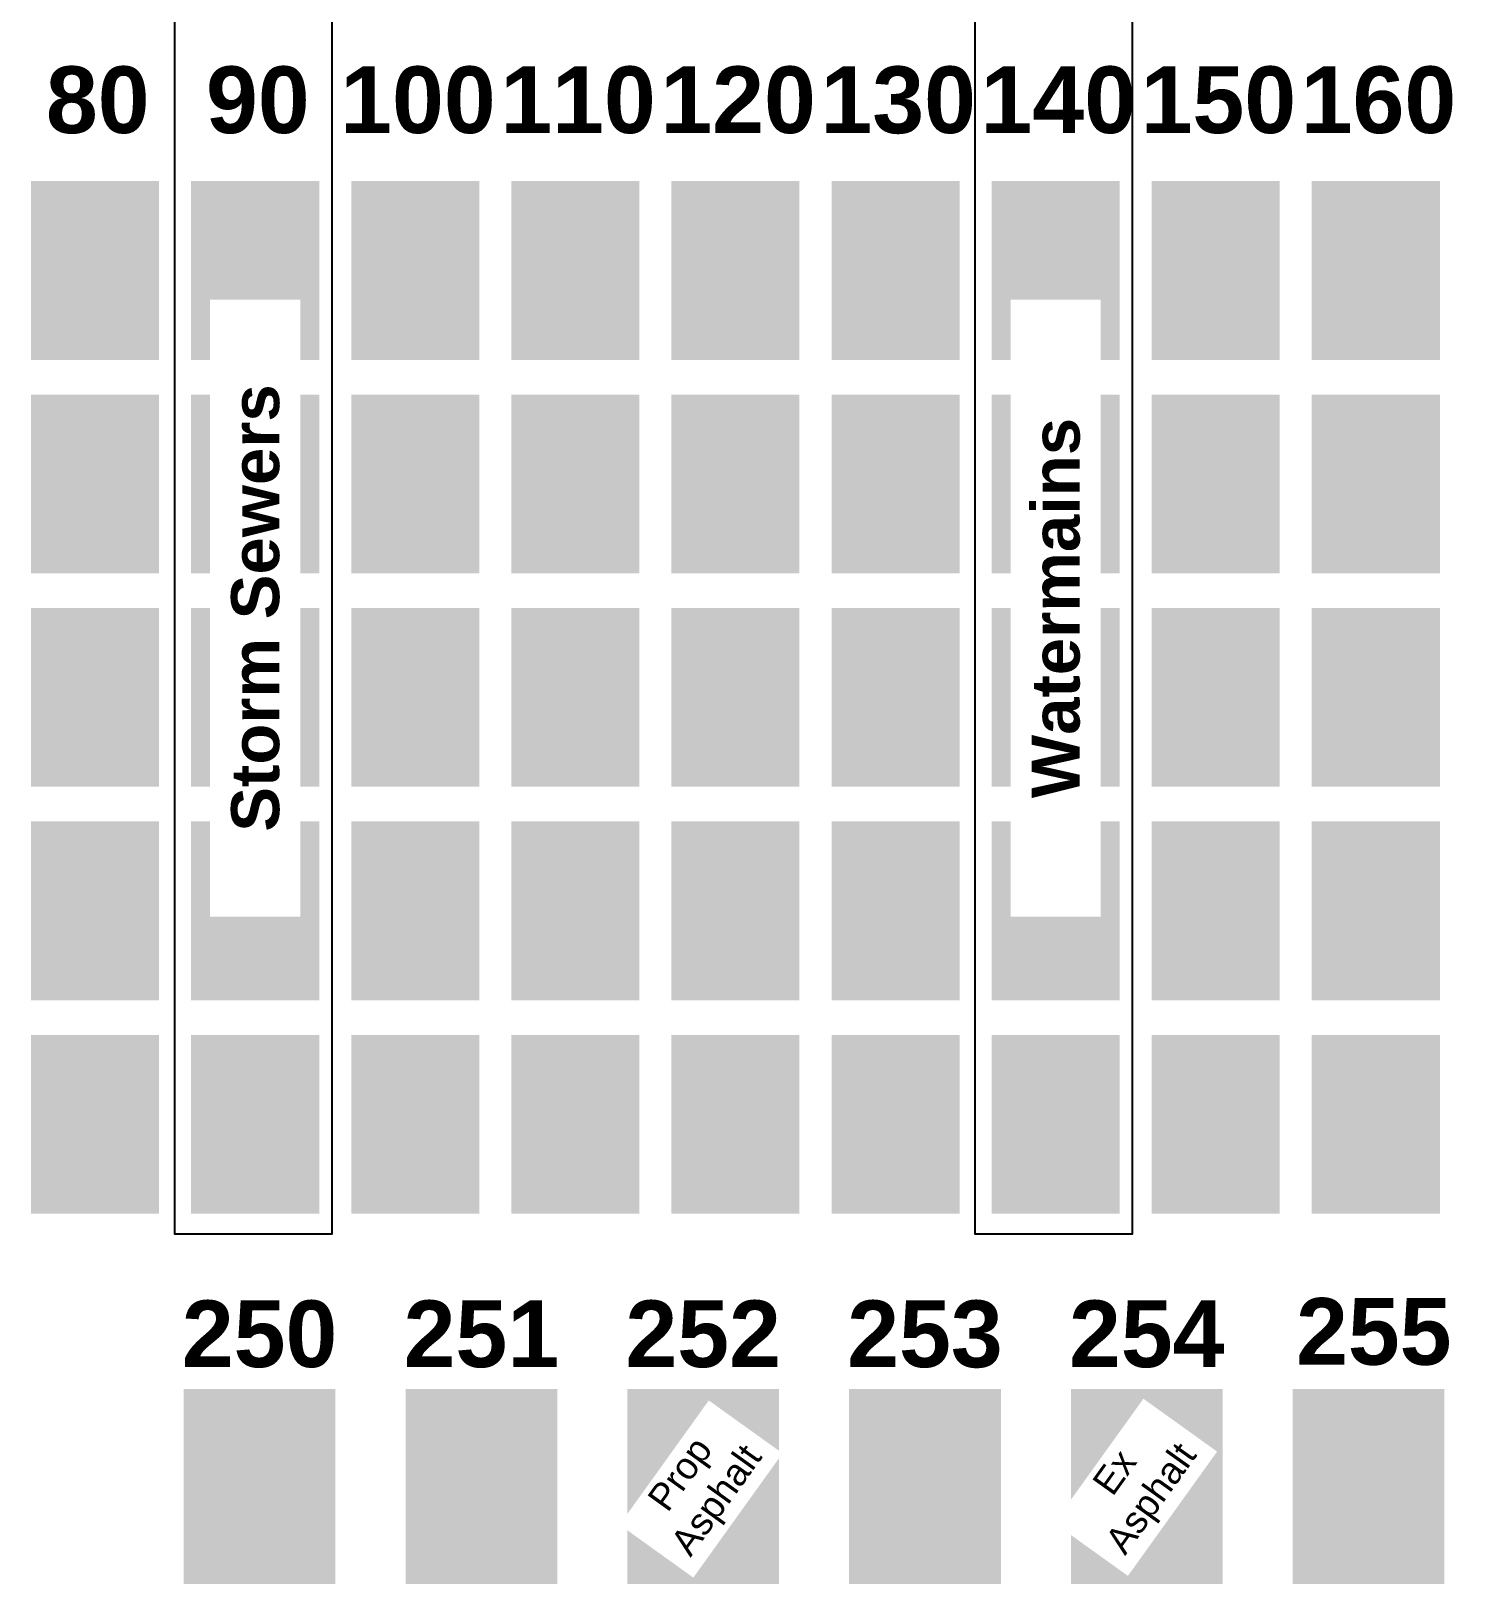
# Model space of a CAD drawing. Header units: inches. Extents: x -10 to 148, y -12 to 104.
# Drawn here: x 46 to 99.5, y -11.9 to 46.3 of the extents above; entities that cross this region are included whole.
import ezdxf
from ezdxf.enums import TextEntityAlignment as Align

# ---------------------------------------------------------------- set-up
doc = ezdxf.new("R2010")
doc.units = ezdxf.units.IN
doc.header["$MEASUREMENT"] = 0
for name, color, linetype in [('color blocks', 216, 'Continuous'), ('text', 216, 'Continuous'), ('text-half', 216, 'Continuous'), ('text-open-house', 212, 'Continuous')]:
    doc.layers.add(name, color=color, linetype=linetype)
doc.styles.get("Standard").update_dxf_attribs({"font": 'arialbd.ttf'})
doc.styles.add('style2', font='arial.ttf', dxfattribs={"height": 1})

# ---------------------------------------------------------------- blocks, each defined once
blk = doc.blocks.new('SWATCH')
at = {"color": 0}
blk.add_solid([(0, 0), (0, 6.7), (4.8, 0), (4.8, 6.7)], dxfattribs=at)

msp = doc.modelspace()

# ---------------------------------------------------------------- linework, layer by layer
at = {"layer": 'color blocks', "color": 250}
msp.add_solid([(51.72183828500644, -11.87787056367432), (51.72183828500644, -4.565370563674321), (57.40933828500644, -11.87787056367432), (57.40933828500644, -4.565370563674321)], dxfattribs=at)
at = {"layer": 'color blocks', "color": 251}
msp.add_solid([(60.03433828500644, -11.87787056367432), (60.03433828500644, -4.565370563674321), (65.72183828500644, -11.87787056367432), (65.72183828500644, -4.565370563674321)], dxfattribs=at)
at = {"layer": 'color blocks', "color": 252}
msp.add_solid([(68.34683828500644, -11.87787056367432), (68.34683828500644, -4.565370563674321), (74.03433828500644, -11.87787056367432), (74.03433828500644, -4.565370563674321)], dxfattribs=at)
at = {"layer": 'color blocks', "color": 253}
msp.add_solid([(76.65933828500644, -11.87787056367432), (76.65933828500644, -4.565370563674321), (82.34683828500644, -11.87787056367432), (82.34683828500644, -4.565370563674321)], dxfattribs=at)
at = {"layer": 'color blocks', "color": 254}
msp.add_solid([(84.97183828500644, -11.87787056367432), (84.97183828500644, -4.565370563674321), (90.65933828500644, -11.87787056367432), (90.65933828500644, -4.565370563674321)], dxfattribs=at)
at = {"layer": 'color blocks', "color": 255}
msp.add_solid([(93.28433828500644, -11.87787056367432), (93.28433828500644, -4.565370563674321), (98.97183828500644, -11.87787056367432), (98.97183828500644, -4.565370563674321)], dxfattribs=at)

# ---------------------------------------------------------------- block references
at = {"layer": 'color blocks', "color": 81}
msp.add_blockref('SWATCH', (46, 34), dxfattribs=at)
at = {"layer": 'color blocks', "color": 91}
msp.add_blockref('SWATCH', (52, 34), dxfattribs=at)
at = {"layer": 'color blocks', "color": 101}
msp.add_blockref('SWATCH', (58, 34), dxfattribs=at)
at = {"layer": 'color blocks', "color": 111}
msp.add_blockref('SWATCH', (64, 34), dxfattribs=at)
at = {"layer": 'color blocks', "color": 121}
msp.add_blockref('SWATCH', (70, 34), dxfattribs=at)
at = {"layer": 'color blocks', "color": 131}
msp.add_blockref('SWATCH', (76, 34), dxfattribs=at)
at = {"layer": 'color blocks', "color": 141}
msp.add_blockref('SWATCH', (82, 34), dxfattribs=at)
at = {"layer": 'color blocks', "color": 151}
msp.add_blockref('SWATCH', (88, 34), dxfattribs=at)
at = {"layer": 'color blocks', "color": 161}
msp.add_blockref('SWATCH', (94, 34), dxfattribs=at)
at = {"layer": 'color blocks', "color": 83}
msp.add_blockref('SWATCH', (46, 26), dxfattribs=at)
at = {"layer": 'color blocks', "color": 93}
msp.add_blockref('SWATCH', (52, 26), dxfattribs=at)
at = {"layer": 'color blocks', "color": 103}
msp.add_blockref('SWATCH', (58, 26), dxfattribs=at)
at = {"layer": 'color blocks', "color": 113}
msp.add_blockref('SWATCH', (64, 26), dxfattribs=at)
at = {"layer": 'color blocks', "color": 123}
msp.add_blockref('SWATCH', (70, 26), dxfattribs=at)
at = {"layer": 'color blocks', "color": 133}
msp.add_blockref('SWATCH', (76, 26), dxfattribs=at)
at = {"layer": 'color blocks', "color": 143}
msp.add_blockref('SWATCH', (82, 26), dxfattribs=at)
at = {"layer": 'color blocks', "color": 153}
msp.add_blockref('SWATCH', (88, 26), dxfattribs=at)
at = {"layer": 'color blocks', "color": 163}
msp.add_blockref('SWATCH', (94, 26), dxfattribs=at)
at = {"layer": 'color blocks', "color": 85}
msp.add_blockref('SWATCH', (46, 18), dxfattribs=at)
at = {"layer": 'color blocks', "color": 95}
msp.add_blockref('SWATCH', (52, 18), dxfattribs=at)
at = {"layer": 'color blocks', "color": 105}
msp.add_blockref('SWATCH', (58, 18), dxfattribs=at)
at = {"layer": 'color blocks', "color": 115}
msp.add_blockref('SWATCH', (64, 18), dxfattribs=at)
at = {"layer": 'color blocks', "color": 125}
msp.add_blockref('SWATCH', (70, 18), dxfattribs=at)
at = {"layer": 'color blocks', "color": 135}
msp.add_blockref('SWATCH', (76, 18), dxfattribs=at)
at = {"layer": 'color blocks', "color": 145}
msp.add_blockref('SWATCH', (82, 18), dxfattribs=at)
at = {"layer": 'color blocks', "color": 155}
msp.add_blockref('SWATCH', (88, 18), dxfattribs=at)
at = {"layer": 'color blocks', "color": 165}
msp.add_blockref('SWATCH', (94, 18), dxfattribs=at)
at = {"layer": 'color blocks', "color": 87}
msp.add_blockref('SWATCH', (46, 10), dxfattribs=at)
at = {"layer": 'color blocks', "color": 97}
msp.add_blockref('SWATCH', (52, 10), dxfattribs=at)
at = {"layer": 'color blocks', "color": 107}
msp.add_blockref('SWATCH', (58, 10), dxfattribs=at)
at = {"layer": 'color blocks', "color": 117}
msp.add_blockref('SWATCH', (64, 10), dxfattribs=at)
at = {"layer": 'color blocks', "color": 127}
msp.add_blockref('SWATCH', (70, 10), dxfattribs=at)
at = {"layer": 'color blocks', "color": 137}
msp.add_blockref('SWATCH', (76, 10), dxfattribs=at)
at = {"layer": 'color blocks', "color": 147}
msp.add_blockref('SWATCH', (82, 10), dxfattribs=at)
at = {"layer": 'color blocks', "color": 157}
msp.add_blockref('SWATCH', (88, 10), dxfattribs=at)
at = {"layer": 'color blocks', "color": 167}
msp.add_blockref('SWATCH', (94, 10), dxfattribs=at)
at = {"layer": 'color blocks', "color": 89}
msp.add_blockref('SWATCH', (46, 2), dxfattribs=at)
at = {"layer": 'color blocks', "color": 99}
msp.add_blockref('SWATCH', (52, 2), dxfattribs=at)
at = {"layer": 'color blocks', "color": 109}
msp.add_blockref('SWATCH', (58, 2), dxfattribs=at)
at = {"layer": 'color blocks', "color": 119}
msp.add_blockref('SWATCH', (64, 2), dxfattribs=at)
at = {"layer": 'color blocks', "color": 129}
msp.add_blockref('SWATCH', (70, 2), dxfattribs=at)
at = {"layer": 'color blocks', "color": 139}
msp.add_blockref('SWATCH', (76, 2), dxfattribs=at)
at = {"layer": 'color blocks', "color": 149}
msp.add_blockref('SWATCH', (82, 2), dxfattribs=at)
at = {"layer": 'color blocks', "color": 159}
msp.add_blockref('SWATCH', (88, 2), dxfattribs=at)
at = {"layer": 'color blocks', "color": 169}
msp.add_blockref('SWATCH', (94, 2), dxfattribs=at)

# ---------------------------------------------------------------- texts
at = {"layer": 'text', "color": 7}
for s, p in [('255', (96.32485616876204, -3.663265496610222)), ('250', (54.56558828500644, -3.752870563674321)), ('251', (62.87808828500644, -3.752870563674321)), ('252', (71.19058828500644, -3.752870563674321)), ('253', (79.50308828500644, -3.752870563674321)), ('254', (87.81558828500644, -3.752870563674321))]:
    msp.add_text(s, height=2.5, dxfattribs=at).set_placement(p, align=Align.CENTER)
at = {"layer": 'text-half', "color": 7}
for s, p in [('255', (96.32485616876204, -3.663265496610222)), ('250', (54.56558828500644, -3.752870563674321)), ('251', (62.87808828500644, -3.752870563674321)), ('252', (71.19058828500644, -3.752870563674321)), ('253', (79.50308828500644, -3.752870563674321)), ('254', (87.81558828500644, -3.752870563674321))]:
    msp.add_text(s, height=2.5, dxfattribs=at).set_placement(p, align=Align.CENTER)

# ---------------------------------------------------------------- wipeouts: each hides what was drawn before it
for points in [[(46.09994578625643, 41.87324472328535), (50.90005421374356, 41.87324472328535), (50.90005421374356, 45.62258128409057), (46.09994578625643, 45.62258128409057)], [(52.082061813865636, 41.88616685533452), (56.917938186134364, 41.88616685533452), (56.917938186134364, 45.531335524170494), (52.082061813865636, 45.531335524170494)], [(57.50543530538175, 41.86924763891204), (63.49456469461825, 41.86924763891204), (63.49456469461825, 45.51441630774807), (57.50543530538175, 45.51441630774807)], [(64.04856272277227, 41.86194692167933), (68.95143727722773, 41.86194692167933), (68.95143727722773, 45.507115590515305), (64.04856272277227, 45.507115590515305)], [(75.58693299484132, 41.83023247419569), (81.41306700515868, 41.83023247419569), (81.41306700515868, 45.65069710140474), (75.58693299484132, 45.65069710140474)], [(87.57620887742368, 41.83865895521454), (93.42379112257632, 41.83865895521454), (93.42379112257632, 45.503777265736346), (87.57620887742368, 45.503777265736346)]]:
    msp.add_wipeout(points).dxf.layer = 'text'

# ---------------------------------------------------------------- next in the draw order: texts
at = {"layer": 'text', "color": 7}
for s, p in [('80', (48.5, 42.5)), ('90', (54.5, 42.5)), ('100', (60.5, 42.5)), ('110', (66.5, 42.5)), ('130', (78.5, 42.5)), ('150', (90.5, 42.5))]:
    msp.add_text(s, height=2.5, dxfattribs=at).set_placement(p, align=Align.CENTER)

# ---------------------------------------------------------------- next in the draw order: wipeouts: each hides what was drawn before it
for points, layer in [([(56.08776124197889, 13.13678478255749), (56.08776124197893, 36.263215217442536), (52.71223875802107, 36.263215217442536), (52.71223875802107, 13.136784782557491)], 'color blocks'), ([(70.82106347509577, -11.640646489442819), (74.16322964753004, -6.982209370950489), (71.40066810051715, -5.000227105902244), (68.05850192808286, -9.658664224394578)], 'text-open-house'), ([(87.10907376859765, -11.57621410579521), (90.45123994103196, -6.917776987302885), (87.68867839401905, -4.935794722254631), (84.34651222158479, -9.594231840746971)], 'text-open-house')]:
    msp.add_wipeout(points).dxf.layer = layer

# ---------------------------------------------------------------- next in the draw order: texts
at = {"layer": 'color blocks', "color": 7}
msp.add_text('Storm Sewers', height=1.8, rotation=90, dxfattribs=at).set_placement((55.2996105601143, 24.70000000000001), align=Align.CENTER)
at = {"layer": 'text-open-house', "char_height": 1, "width": 5.089576841724775, "attachment_point": 5, "rotation": 54.342691486162586, "style": 'style2'}
for s, insert in [('Prop Asphalt', (71.11086578780646, -8.320436797672528)), ('Ex Asphalt', (87.39887608130836, -8.256004414024915))]:
    msp.add_mtext(s, dxfattribs=dict(at, insert=insert))

# ---------------------------------------------------------------- next in the draw order: wipeouts: each hides what was drawn before it
for points in [[(46.09994578625643, 41.87324472328535), (50.90005421374356, 41.87324472328535), (50.90005421374356, 45.62258128409057), (46.09994578625643, 45.62258128409057)], [(52.082061813865636, 41.88616685533452), (56.917938186134364, 41.88616685533452), (56.917938186134364, 45.531335524170494), (52.082061813865636, 45.531335524170494)], [(57.50543530538175, 41.86924763891204), (63.49456469461825, 41.86924763891204), (63.49456469461825, 45.51441630774807), (57.50543530538175, 45.51441630774807)], [(64.04856272277227, 41.86194692167933), (68.95143727722773, 41.86194692167933), (68.95143727722773, 45.507115590515305), (64.04856272277227, 45.507115590515305)], [(69.54875742251419, 41.87095514671842), (75.45124257748581, 41.87095514671842), (75.45124257748581, 45.516123815554394), (69.54875742251419, 45.516123815554394)], [(81.5471019720484, 41.8692476389121), (87.45289802795158, 41.8692476389121), (87.45289802795158, 45.514416307748064), (81.5471019720484, 45.514416307748064)], [(93.4846019720484, 41.8692476389121), (99.5153980279516, 41.8692476389121), (99.5153980279516, 45.514416307748064), (93.4846019720484, 45.514416307748064)]]:
    msp.add_wipeout(points).dxf.layer = 'text'

# ---------------------------------------------------------------- next in the draw order: texts
at = {"layer": 'text', "color": 7}
for s, p in [('80', (48.5, 42.5)), ('90', (54.5, 42.5)), ('100', (60.5, 42.5)), ('110', (66.5, 42.5)), ('120', (72.5, 42.5)), ('140', (84.5, 42.5)), ('160', (96.5, 42.5))]:
    msp.add_text(s, height=2.5, dxfattribs=at).set_placement(p, align=Align.CENTER)

# ---------------------------------------------------------------- next in the draw order: wipeouts: each hides what was drawn before it
for points in [[(75.58693299484132, 41.83023247419569), (81.41306700515868, 41.83023247419569), (81.41306700515868, 45.65069710140474), (75.58693299484132, 45.65069710140474)], [(87.57620887742368, 41.83865895521454), (93.42379112257632, 41.83865895521454), (93.42379112257632, 45.503777265736346), (87.57620887742368, 45.503777265736346)]]:
    msp.add_wipeout(points).dxf.layer = 'text'

# ---------------------------------------------------------------- next in the draw order: texts
for s, p in [('130', (78.5, 42.5)), ('150', (90.5, 42.5))]:
    msp.add_text(s, height=2.5, dxfattribs=at).set_placement(p, align=Align.CENTER)

# ---------------------------------------------------------------- next in the draw order: wipeouts: each hides what was drawn before it
for points, layer in [([(69.54875742251419, 41.87095514671842), (75.45124257748581, 41.87095514671842), (75.45124257748581, 45.516123815554394), (69.54875742251419, 45.516123815554394)], 'text'), ([(46.09994578625643, 41.87324472328535), (50.90005421374356, 41.87324472328535), (50.90005421374356, 45.62258128409057), (46.09994578625643, 45.62258128409057)], 'text-half'), ([(52.082061813865636, 41.88616685533452), (56.917938186134364, 41.88616685533452), (56.917938186134364, 45.531335524170494), (52.082061813865636, 45.531335524170494)], 'text-half'), ([(57.50543530538175, 41.86924763891204), (63.49456469461825, 41.86924763891204), (63.49456469461825, 45.51441630774807), (57.50543530538175, 45.51441630774807)], 'text-half'), ([(64.04856272277227, 41.86194692167933), (68.95143727722773, 41.86194692167933), (68.95143727722773, 45.507115590515305), (64.04856272277227, 45.507115590515305)], 'text-half')]:
    msp.add_wipeout(points).dxf.layer = layer

# ---------------------------------------------------------------- next in the draw order: texts
msp.add_text('120', height=2.5, dxfattribs=at).set_placement((72.5, 42.5), align=Align.CENTER)
at = {"layer": 'text-half', "color": 7}
for s, p in [('80', (48.5, 42.5)), ('90', (54.5, 42.5)), ('100', (60.5, 42.5)), ('110', (66.5, 42.5))]:
    msp.add_text(s, height=2.5, dxfattribs=at).set_placement(p, align=Align.CENTER)

# ---------------------------------------------------------------- next in the draw order: wipeouts: each hides what was drawn before it
for points in [[(81.5471019720484, 41.8692476389121), (87.45289802795158, 41.8692476389121), (87.45289802795158, 45.514416307748064), (81.5471019720484, 45.514416307748064)], [(93.4846019720484, 41.8692476389121), (99.5153980279516, 41.8692476389121), (99.5153980279516, 45.514416307748064), (93.4846019720484, 45.514416307748064)]]:
    msp.add_wipeout(points).dxf.layer = 'text'

# ---------------------------------------------------------------- next in the draw order: texts
at = {"layer": 'text', "color": 7}
for s, p in [('140', (84.5, 42.5)), ('160', (96.5, 42.5))]:
    msp.add_text(s, height=2.5, dxfattribs=at).set_placement(p, align=Align.CENTER)

# ---------------------------------------------------------------- next in the draw order: wipeouts: each hides what was drawn before it
for points in [[(46.09994578625643, 41.87324472328535), (50.90005421374356, 41.87324472328535), (50.90005421374356, 45.62258128409057), (46.09994578625643, 45.62258128409057)], [(52.082061813865636, 41.88616685533452), (56.917938186134364, 41.88616685533452), (56.917938186134364, 45.531335524170494), (52.082061813865636, 45.531335524170494)], [(57.50543530538175, 41.86924763891204), (63.49456469461825, 41.86924763891204), (63.49456469461825, 45.51441630774807), (57.50543530538175, 45.51441630774807)], [(64.04856272277227, 41.86194692167933), (68.95143727722773, 41.86194692167933), (68.95143727722773, 45.507115590515305), (64.04856272277227, 45.507115590515305)], [(75.58693299484132, 41.83023247419569), (81.41306700515868, 41.83023247419569), (81.41306700515868, 45.65069710140474), (75.58693299484132, 45.65069710140474)], [(87.57620887742368, 41.83865895521454), (93.42379112257632, 41.83865895521454), (93.42379112257632, 45.503777265736346), (87.57620887742368, 45.503777265736346)]]:
    msp.add_wipeout(points).dxf.layer = 'text-half'

# ---------------------------------------------------------------- next in the draw order: linework, layer by layer
at = {"color": 214}
msp.add_lwpolyline([(51.38391851077697, 86.69468537674975), (57.2691364416788, 86.69468537674975), (57.2691364416788, 1.226017514632034), (51.38391851077697, 1.226017514632034)], close=True, dxfattribs=at)

# ---------------------------------------------------------------- next in the draw order: texts
at = {"layer": 'text-half', "color": 7}
for s, p in [('80', (48.5, 42.5)), ('90', (54.5, 42.5)), ('100', (60.5, 42.5)), ('130', (78.5, 42.5)), ('150', (90.5, 42.5))]:
    msp.add_text(s, height=2.5, dxfattribs=at).set_placement(p, align=Align.CENTER)

# ---------------------------------------------------------------- next in the draw order: wipeouts: each hides what was drawn before it
msp.add_wipeout([(69.54875742251419, 41.87095514671842), (75.45124257748581, 41.87095514671842), (75.45124257748581, 45.516123815554394), (69.54875742251419, 45.516123815554394)]).dxf.layer = 'text-half'

# ---------------------------------------------------------------- next in the draw order: texts
for s, p in [('110', (66.5, 42.5)), ('120', (72.5, 42.5))]:
    msp.add_text(s, height=2.5, dxfattribs=at).set_placement(p, align=Align.CENTER)

# ---------------------------------------------------------------- next in the draw order: wipeouts: each hides what was drawn before it
for points in [[(81.5471019720484, 41.8692476389121), (87.45289802795158, 41.8692476389121), (87.45289802795158, 45.514416307748064), (81.5471019720484, 45.514416307748064)], [(93.4846019720484, 41.8692476389121), (99.5153980279516, 41.8692476389121), (99.5153980279516, 45.514416307748064), (93.4846019720484, 45.514416307748064)]]:
    msp.add_wipeout(points).dxf.layer = 'text-half'

# ---------------------------------------------------------------- next in the draw order: texts
for s, p in [('140', (84.5, 42.5)), ('160', (96.5, 42.5))]:
    msp.add_text(s, height=2.5, dxfattribs=at).set_placement(p, align=Align.CENTER)

# ---------------------------------------------------------------- next in the draw order: wipeouts: each hides what was drawn before it
for points in [[(75.58693299484132, 41.83023247419569), (81.41306700515868, 41.83023247419569), (81.41306700515868, 45.65069710140474), (75.58693299484132, 45.65069710140474)], [(87.57620887742368, 41.83865895521454), (93.42379112257632, 41.83865895521454), (93.42379112257632, 45.503777265736346), (87.57620887742368, 45.503777265736346)]]:
    msp.add_wipeout(points).dxf.layer = 'text-half'

# ---------------------------------------------------------------- next in the draw order: texts
for s, p in [('130', (78.5, 42.5)), ('150', (90.5, 42.5))]:
    msp.add_text(s, height=2.5, dxfattribs=at).set_placement(p, align=Align.CENTER)

# ---------------------------------------------------------------- next in the draw order: wipeouts: each hides what was drawn before it
msp.add_wipeout([(69.54875742251419, 41.87095514671842), (75.45124257748581, 41.87095514671842), (75.45124257748581, 45.516123815554394), (69.54875742251419, 45.516123815554394)]).dxf.layer = 'text-half'

# ---------------------------------------------------------------- next in the draw order: texts
msp.add_text('120', height=2.5, dxfattribs=at).set_placement((72.5, 42.5), align=Align.CENTER)

# ---------------------------------------------------------------- next in the draw order: wipeouts: each hides what was drawn before it
for points in [[(81.5471019720484, 41.8692476389121), (87.45289802795158, 41.8692476389121), (87.45289802795158, 45.514416307748064), (81.5471019720484, 45.514416307748064)], [(93.4846019720484, 41.8692476389121), (99.5153980279516, 41.8692476389121), (99.5153980279516, 45.514416307748064), (93.4846019720484, 45.514416307748064)]]:
    msp.add_wipeout(points).dxf.layer = 'text-half'

# ---------------------------------------------------------------- next in the draw order: linework, layer by layer
at = {"color": 214}
msp.add_lwpolyline([(81.38391851077697, 86.69468537674975), (87.2691364416788, 86.69468537674975), (87.2691364416788, 1.226017514632034), (81.38391851077697, 1.226017514632034)], close=True, dxfattribs=at)

# ---------------------------------------------------------------- next in the draw order: texts
at = {"layer": 'text-half', "color": 7}
for s, p in [('140', (84.5, 42.5)), ('160', (96.5, 42.5))]:
    msp.add_text(s, height=2.5, dxfattribs=at).set_placement(p, align=Align.CENTER)

# ---------------------------------------------------------------- next in the draw order: wipeouts: each hides what was drawn before it
msp.add_wipeout([(86.08776124197891, 13.1367847825575), (86.08776124197894, 36.26321521744254), (82.71223875802109, 36.26321521744254), (82.71223875802109, 13.136784782557502)]).dxf.layer = 'color blocks'

# ---------------------------------------------------------------- next in the draw order: texts
at = {"layer": 'color blocks', "color": 7}
msp.add_text('Watermains', height=1.8, rotation=90, dxfattribs=at).set_placement((85.29961056011432, 24.70000000000002), align=Align.CENTER)

doc.saveas('drawing.dxf')
